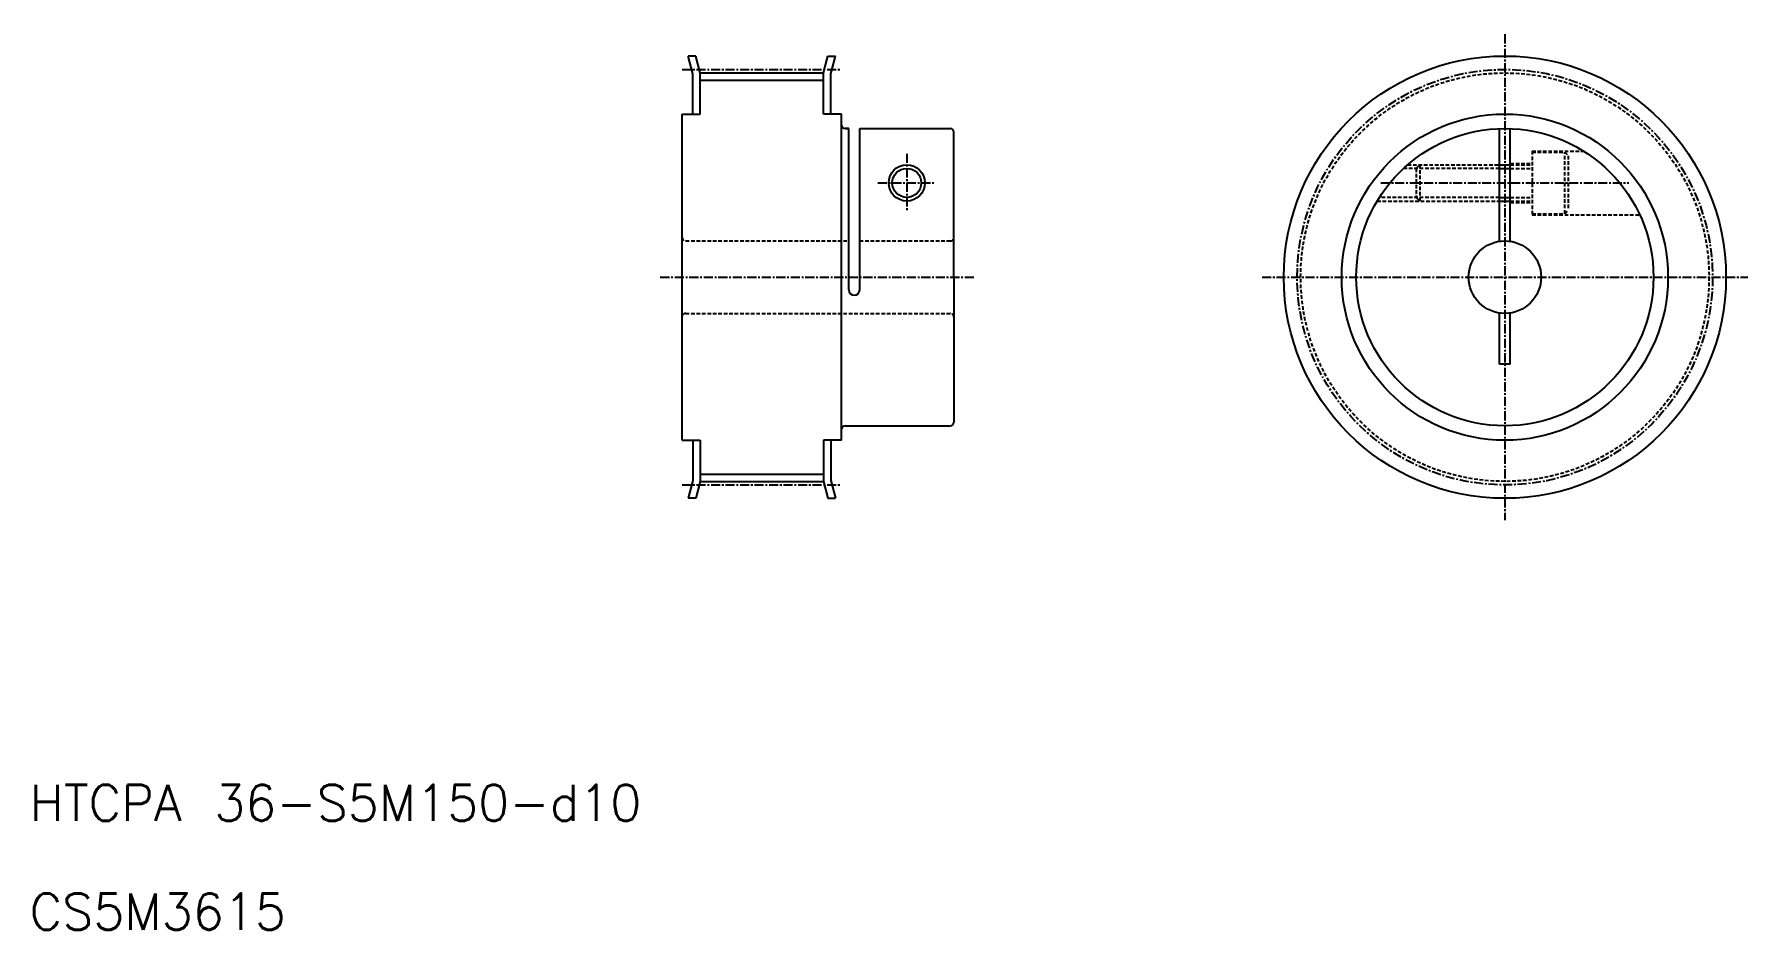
# Model space of a CAD drawing. Extents: x 11 to 247, y 10 to 133.
import ezdxf

# ---------------------------------------------------------------- set-up
doc = ezdxf.new("R2010")
doc.units = 0
doc.linetypes.add('CENTER', pattern=[2, 1.25, -0.25, 0.25, -0.25])
doc.linetypes.add('DASHED', pattern=[0.75, 0.5, -0.25])
doc.layers.get('0').update_dxf_attribs({"linetype": 'CONTINUOUS'})
doc.layers.add('CENTER', color=1, linetype='CENTER')
doc.styles.get("Standard").update_dxf_attribs({"font": 'txt.shx'})

msp = doc.modelspace()

# ---------------------------------------------------------------- linework, layer by layer
at = {"color": 7, "linetype": 'CONTINUOUS'}
for p, q in [((101.5, 128.04), (100.84, 130.5)), ((101.88, 130.5), (100.84, 130.5)), ((102.5, 128.17), (101.88, 130.5)), ((119.5, 128.17), (120.12, 130.5)), ((120.12, 130.5), (121.16, 130.5)), ((120.5, 128.04), (121.16, 130.5)), ((101.5, 122.5), (101.5, 128.04)), ((102.5, 128.17), (119.5, 128.17)), ((102.5, 122.5), (102.5, 128.17)), ((119.5, 122.5), (119.5, 128.17)), ((120.5, 122.5), (120.5, 128.04)), ((102.5, 127.17), (119.5, 127.17)), ((100, 77.5), (100, 122.5)), ((100, 122.5), (102.5, 122.5)), ((122, 122.5), (119.5, 122.5)), ((122, 77.5), (122, 122.5)), ((122.5, 120.5), (123, 120.5)), ((123, 120.5), (122.5, 120.5)), ((123, 98.25), (123, 120.5)), ((124.5, 98.25), (124.5, 120.5)), ((124.5, 120.5), (137, 120.5)), ((137.5, 100), (137.5, 120)), ((212.75, 104.97), (212.75, 120.49)), ((214.25, 104.97), (214.25, 120.49)), ((212.75, 115.5), (214.25, 115.5)), ((212.75, 110.5), (214.25, 110.5)), ((124.5, 98.5), (124.5, 99.75)), ((137.5, 100), (137.5, 80)), ((212.75, 88), (212.75, 95.06)), ((214.25, 88), (214.25, 95.06)), ((214.25, 88), (212.75, 88)), ((122.5, 79.5), (137, 79.5)), ((100, 77.5), (102.5, 77.5)), ((101.5, 77.5), (101.5, 71.96)), ((102.5, 77.5), (102.5, 71.83)), ((119.5, 77.5), (119.5, 71.83)), ((122, 77.5), (119.5, 77.5)), ((120.5, 77.5), (120.5, 71.96)), ((101.5, 71.96), (100.84, 69.5)), ((102.5, 71.83), (101.88, 69.5)), ((102.5, 72.83), (119.5, 72.83)), ((102.5, 71.83), (119.5, 71.83)), ((119.5, 71.83), (120.12, 69.5)), ((120.5, 71.96), (121.16, 69.5)), ((101.88, 69.5), (100.84, 69.5)), ((120.12, 69.5), (121.16, 69.5))]:
    msp.add_line(p, q, dxfattribs=at)
at = {"color": 3, "linetype": 'DASHED'}
for p, q in [((217.25, 117.4), (217.25, 108.6)), ((217.25, 117.4), (224.34, 117.4)), ((217.25, 117.25), (221.75, 117.25)), ((221.75, 108.75), (221.75, 117.25)), ((221.75, 117.25), (222.25, 116.75)), ((222.25, 116.75), (222.25, 109.25)), ((212.75, 115), (199.53, 115)), ((200.08, 115.5), (212.75, 115.5)), ((201.25, 115), (201.75, 115.5)), ((201.25, 115), (201.25, 111)), ((201.75, 115.5), (201.75, 110.5)), ((214.25, 115.7), (217.25, 115.7)), ((214.25, 115.5), (217.25, 115.5)), ((214.25, 115), (217.25, 115)), ((195.89, 110.5), (212.75, 110.5)), ((212.75, 111), (196.2, 111)), ((201.25, 111), (201.75, 110.5)), ((214.25, 111), (217.25, 111)), ((214.25, 110.5), (217.25, 110.5)), ((214.25, 110.3), (217.25, 110.3)), ((217.25, 108.75), (221.75, 108.75)), ((221.75, 108.75), (222.25, 109.25)), ((217.25, 108.6), (232.11, 108.6)), ((100.5, 105), (123, 105)), ((124.5, 105), (137, 105)), ((100.5, 95), (137, 95))]:
    msp.add_line(p, q, dxfattribs=at)
at = {"color": 3, "linetype": 'CONTINUOUS'}
for p, q in [((212.75, 115), (214.25, 115)), ((212.75, 111), (214.25, 111))]:
    msp.add_line(p, q, dxfattribs=at)
at = {"color": 7, "linetype": 'CONTINUOUS'}
for centre, radius in [((213.5, 100), 30.5), ((213.5, 100), 22.5), ((213.5, 100), 20.5), ((131, 113), 2), ((213.5, 100), 5)]:
    msp.add_circle(centre, radius, dxfattribs=at)
at = {"color": 3, "linetype": 'DASHED'}
msp.add_circle((213.5, 100), 28.17, dxfattribs=at)
at = {"color": 3, "linetype": 'CONTINUOUS'}
msp.add_circle((131, 113), 2.5, dxfattribs=at)
at = {"color": 7, "linetype": 'CONTINUOUS'}
for centre, radius, start, end in [((122.5, 121), 0.5, 180, 270), ((137, 120), 0.5, 0, 90), ((123.75, 98.25), 0.75, 180, 0), ((122.5, 79), 0.5, 90, 180), ((137, 80), 0.5, 270, 0)]:
    msp.add_arc(centre, radius, start, end, dxfattribs=at)
at = {"color": 3, "linetype": 'DASHED'}
for centre, start, end in [((100.5, 105.5), 180, 270), ((137, 105.5), 270, 0), ((100.5, 94.5), 90, 180), ((137, 94.5), 0, 90)]:
    msp.add_arc(centre, 0.5, start, end, dxfattribs=at)
at = {"layer": 'CENTER', "color": 1, "linetype": 'CENTER'}
for p, q in [((213.5, 133.5), (213.5, 66.5)), ((100, 128.65), (122, 128.65)), ((131, 117), (131, 109)), ((127, 113), (135, 113)), ((196.38, 113), (230.62, 113)), ((97, 100), (140.5, 100)), ((180, 100), (247, 100)), ((100, 71.35), (122, 71.35))]:
    msp.add_line(p, q, dxfattribs=at)
msp.add_circle((213.5, 100), 28.65, dxfattribs=at)

# ---------------------------------------------------------------- texts
at = {"color": 7, "linetype": 'CONTINUOUS'}
for s, p in [('HTCPA 36-S5M150-d10', (10, 25)), ('CS5M3615', (10, 10))]:
    msp.add_text(s, height=5, dxfattribs=at).set_placement(p)

doc.saveas('drawing.dxf')
